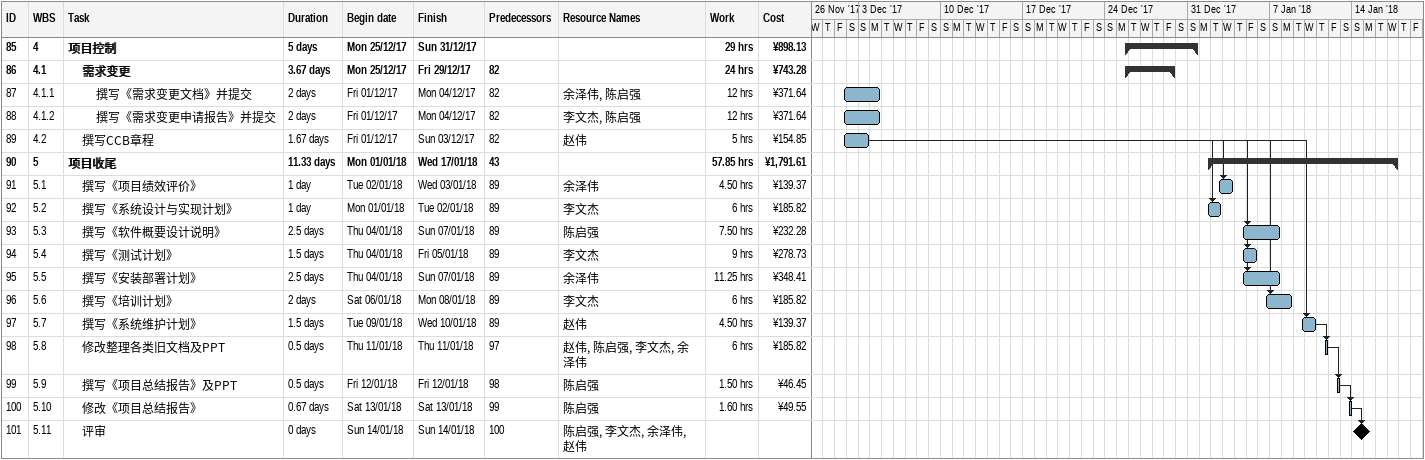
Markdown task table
| ID | WBS | Task | Duration | Start | Finish | Predecessors | Resources | Work (h) | Cost (¥) |
|---|---|---|---|---|---|---|---|---|---|
| 85 | 4 | **项目控制** | 5d | 2017-12-25 | 2017-12-31 |  |  | 29 | 898.13 |
| 86 | 4.1 | **需求变更** | 3.67d | 2017-12-25 | 2017-12-29 | 82 |  | 24 | 743.28 |
| 87 | 4.1.1 | 撰写《需求变更文档》并提交 | 2d | 2017-12-01 | 2017-12-04 | 82 | 余泽伟, 陈启强 | 12 | 371.64 |
| 88 | 4.1.2 | 撰写《需求变更申请报告》并提交 | 2d | 2017-12-01 | 2017-12-04 | 82 | 李文杰, 陈启强 | 12 | 371.64 |
| 89 | 4.2 | 撰写CCB章程 | 1.67d | 2017-12-01 | 2017-12-03 | 82 | 赵伟 | 5 | 154.85 |
| 90 | 5 | **项目收尾** | 11.33d | 2018-01-01 | 2018-01-17 | 43 |  | 57.85 | 1791.61 |
| 91 | 5.1 | 撰写《项目绩效评价》 | 1d | 2018-01-02 | 2018-01-03 | 89 | 余泽伟 | 4.50 | 139.37 |
| 92 | 5.2 | 撰写《系统设计与实现计划》 | 1d | 2018-01-01 | 2018-01-02 | 89 | 李文杰 | 6 | 185.82 |
| 93 | 5.3 | 撰写《软件概要设计说明》 | 2.5d | 2018-01-04 | 2018-01-07 | 89 | 陈启强 | 7.50 | 232.28 |
| 94 | 5.4 | 撰写《测试计划》 | 1.5d | 2018-01-04 | 2018-01-05 | 89 | 李文杰 | 9 | 278.73 |
| 95 | 5.5 | 撰写《安装部署计划》 | 2.5d | 2018-01-04 | 2018-01-07 | 89 | 余泽伟 | 11.25 | 348.41 |
| 96 | 5.6 | 撰写《培训计划》 | 2d | 2018-01-06 | 2018-01-08 | 89 | 李文杰 | 6 | 185.82 |
| 97 | 5.7 | 撰写《系统维护计划》 | 1.5d | 2018-01-09 | 2018-01-10 | 89 | 赵伟 | 4.50 | 139.37 |
| 98 | 5.8 | 修改整理各类旧文档及PPT | 0.5d | 2018-01-11 | 2018-01-11 | 97 | 赵伟, 陈启强, 李文杰, 余泽伟 | 6 | 185.82 |
| 99 | 5.9 | 撰写《项目总结报告》及PPT | 0.5d | 2018-01-12 | 2018-01-12 | 98 | 陈启强 | 1.50 | 46.45 |
| 100 | 5.10 | 修改《项目总结报告》 | 0.67d | 2018-01-13 | 2018-01-13 | 99 | 陈启强 | 1.60 | 49.55 |
| 101 | 5.11 | 评审 | 0d | 2018-01-14 | 2018-01-14 | 100 | 陈启强, 李文杰, 余泽伟, 赵伟 |  |  |
